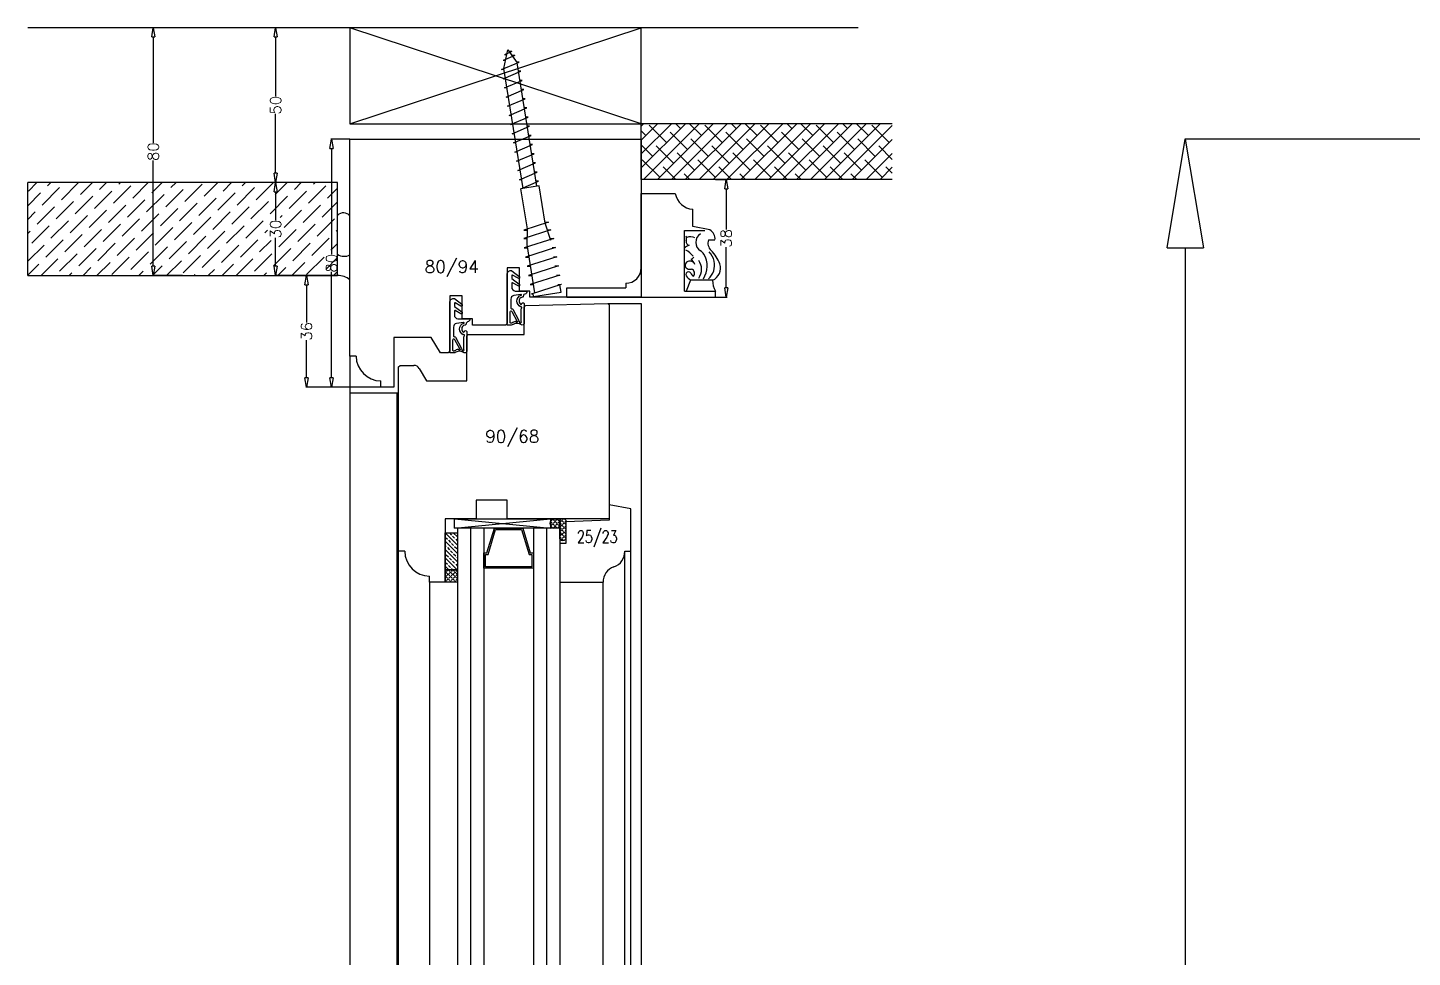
# Model space of a CAD drawing. Header units: millimetres. Extents: x 2806 to 10642, y -276 to 6064.
# Drawn here: x 2884.9 to 3331.7, y 1742.2 to 2042.3 of the extents above; entities that cross this region are included whole.
import ezdxf
from ezdxf.enums import TextEntityAlignment as Align

# ---------------------------------------------------------------- set-up
doc = ezdxf.new("R2010")
doc.units = ezdxf.units.MM
doc.layers.get('0').update_dxf_attribs({"color": 250})
doc.layers.add('dim', color=7, linetype='Continuous')
doc.styles.add('romans', font='romans.shx')
doc.dimstyles.new('Ech 1-1', dxfattribs={"dimtxt": 3.5, "dimasz": 3, "dimexe": 0.25, "dimexo": 0, "dimgap": 0.01, "dimtad": 0, "dimdec": 8, "dimzin": 12, "dimtxsty": 'romans', "dimblk": 'CLOSEDBLANK', "dimcen": 2.5, "dimclrd": 9, "dimclre": 9, "dimclrt": 6, "dimadec": 4, "dimazin": 3, "dimtfac": 1, "dimtdec": 8, "dimtmove": 0, "dimatfit": 3, "dimldrblk": 'CLOSEDBLANK', "dimfxl": 1, "dimarcsym": 0})
doc.dimstyles.new('ECH1-1 objet', dxfattribs={"dimtxt": 35, "dimasz": 35, "dimexe": 0.18, "dimexo": 0, "dimgap": 0.09, "dimtad": 0, "dimdec": 8, "dimdsep": 46, "dimtxsty": 'romans', "dimblk1": 'CLOSEDBLANK', "dimblk2": 'CLOSEDBLANK', "dimsah": 1, "dimcen": 1, "dimclrd": 9, "dimclre": 9, "dimclrt": 6, "dimadec": 0, "dimazin": 0, "dimtfac": 1, "dimtdec": 8, "dimtofl": 0, "dimtmove": 0, "dimatfit": 3, "dimldrblk": 'CLOSEDBLANK', "dimfxl": 1, "dimtolj": 1, "dimtzin": 0, "dimarcsym": 0})

# ---------------------------------------------------------------- blocks, each defined once
blk = doc.blocks.new('_ClosedBlank')
at = {"color": 0, "linetype": 'ByBlock', "lineweight": -2}
for p, q in [((-1, 0.167), (0, 0)), ((-1, 0.167), (-1, -0.167)), ((0, 0), (-1, -0.167))]:
    blk.add_line(p, q, dxfattribs=at)
blk = doc.blocks.new('*D32')
at = {"layer": 'Defpoints', "color": 0, "transparency": 16777216}
for p in [(3343.78, 2006.29), (3258.46, 882.29), (3343.78, 882.29)]:
    blk.add_point(p, dxfattribs=at)
at = {"layer": 'dim', "color": 9, "lineweight": -2, "transparency": 16777216}
for p, q in [((3343.78, 2006.29), (3258.28, 2006.29)), ((3258.46, 1971.29), (3258.46, 1504.38)), ((3258.46, 917.29), (3258.46, 1384.2)), ((3343.78, 882.29), (3258.28, 882.29))]:
    blk.add_line(p, q, dxfattribs=at)
at = {"layer": 'dim', "color": 9, "lineweight": -2, "transparency": 16777216, "xscale": 35, "yscale": 35, "zscale": 35}
for p, rotation in [((3258.46, 2006.29), 90), ((3258.46, 882.29), 270)]:
    blk.add_blockref('_ClosedBlank', p, dxfattribs=dict(at, rotation=rotation))
at = {"layer": 'dim', "color": 6, "transparency": 16777216, "insert": (3258.46, 1444.29), "char_height": 35, "attachment_point": 5, "rotation": 90, "style": 'romans'}
blk.add_mtext('\\A1;1124', dxfattribs=at)
blk = doc.blocks.new('*D51')
at = {"layer": 'Defpoints', "color": 0, "transparency": 16777216}
for p in [(2984.89, 1992.29), (2964.9, 1962.29), (2984.89, 1962.29)]:
    blk.add_point(p, dxfattribs=at)
at = {"layer": 'dim', "color": 9, "lineweight": -2, "transparency": 16777216}
for p, q in [((2984.89, 1992.29), (2964.65, 1992.29)), ((2964.9, 1989.29), (2964.9, 1980.14)), ((2964.9, 1965.29), (2964.9, 1974.45)), ((2984.89, 1962.29), (2964.65, 1962.29))]:
    blk.add_line(p, q, dxfattribs=at)
at = {"layer": 'dim', "color": 9, "lineweight": -2, "transparency": 16777216, "xscale": 3, "yscale": 3, "zscale": 3}
for p, rotation in [((2964.9, 1992.29), 90), ((2964.9, 1962.29), 270)]:
    blk.add_blockref('_ClosedBlank', p, dxfattribs=dict(at, rotation=rotation))
at = {"layer": 'dim', "color": 6, "transparency": 16777216, "insert": (2964.9, 1977.29), "char_height": 3.5, "attachment_point": 5, "rotation": 90, "style": 'romans'}
blk.add_mtext('30', dxfattribs=at)
blk = doc.blocks.new('*D52')
at = {"layer": 'Defpoints', "color": 0, "transparency": 16777216}
for p in [(2974.86, 1962.29), (2984.89, 1962.29), (2998.89, 1926.29)]:
    blk.add_point(p, dxfattribs=at)
at = {"layer": 'dim', "color": 9, "lineweight": -2, "transparency": 16777216}
for p, q in [((2984.89, 1962.29), (2974.61, 1962.29)), ((2974.86, 1959.29), (2974.86, 1947.14)), ((2974.86, 1929.29), (2974.86, 1941.45)), ((2998.89, 1926.29), (2974.61, 1926.29))]:
    blk.add_line(p, q, dxfattribs=at)
at = {"layer": 'dim', "color": 9, "lineweight": -2, "transparency": 16777216, "xscale": 3, "yscale": 3, "zscale": 3}
for p, rotation in [((2974.86, 1962.29), 90), ((2974.86, 1926.29), 270)]:
    blk.add_blockref('_ClosedBlank', p, dxfattribs=dict(at, rotation=rotation))
at = {"layer": 'dim', "color": 6, "transparency": 16777216, "insert": (2974.86, 1944.29), "char_height": 3.5, "attachment_point": 5, "rotation": 90, "style": 'romans'}
blk.add_mtext('36', dxfattribs=at)
blk = doc.blocks.new('*D53')
at = {"layer": 'Defpoints', "color": 0, "transparency": 16777216}
for p in [(2964.9, 2042.29), (2988.89, 2042.29), (2984.89, 1992.29)]:
    blk.add_point(p, dxfattribs=at)
at = {"layer": 'dim', "color": 9, "lineweight": -2, "transparency": 16777216}
for p, q in [((2988.89, 2042.29), (2964.65, 2042.29)), ((2964.9, 2039.29), (2964.9, 2020.14)), ((2964.9, 1995.29), (2964.9, 2014.45)), ((2984.89, 1992.29), (2964.65, 1992.29))]:
    blk.add_line(p, q, dxfattribs=at)
at = {"layer": 'dim', "color": 9, "lineweight": -2, "transparency": 16777216, "xscale": 3, "yscale": 3, "zscale": 3}
for p, rotation in [((2964.9, 2042.29), 90), ((2964.9, 1992.29), 270)]:
    blk.add_blockref('_ClosedBlank', p, dxfattribs=dict(at, rotation=rotation))
at = {"layer": 'dim', "color": 6, "transparency": 16777216, "insert": (2964.9, 2017.29), "char_height": 3.5, "attachment_point": 5, "rotation": 90, "style": 'romans'}
blk.add_mtext('50', dxfattribs=at)
blk = doc.blocks.new('*D54')
at = {"layer": 'Defpoints', "color": 0, "transparency": 16777216}
for p in [(2982.93, 2006.29), (2988.89, 2006.29), (2998.89, 1926.29)]:
    blk.add_point(p, dxfattribs=at)
at = {"layer": 'dim', "color": 9, "lineweight": -2, "transparency": 16777216}
for p, q in [((2988.89, 2006.29), (2982.68, 2006.29)), ((2982.93, 2003.29), (2982.93, 1969.14)), ((2982.93, 1929.29), (2982.93, 1963.45)), ((2998.89, 1926.29), (2982.68, 1926.29))]:
    blk.add_line(p, q, dxfattribs=at)
at = {"layer": 'dim', "color": 9, "lineweight": -2, "transparency": 16777216, "xscale": 3, "yscale": 3, "zscale": 3}
for p, rotation in [((2982.93, 2006.29), 90), ((2982.93, 1926.29), 270)]:
    blk.add_blockref('_ClosedBlank', p, dxfattribs=dict(at, rotation=rotation))
at = {"layer": 'dim', "color": 6, "transparency": 16777216, "insert": (2982.93, 1966.29), "char_height": 3.5, "attachment_point": 5, "rotation": 90, "style": 'romans'}
blk.add_mtext('80', dxfattribs=at)
blk = doc.blocks.new('*D55')
at = {"layer": 'Defpoints', "color": 0, "transparency": 16777216}
for p in [(3106.89, 1993.29), (3110.32, 1993.29), (3106.89, 1955.29)]:
    blk.add_point(p, dxfattribs=at)
at = {"layer": 'dim', "color": 9, "lineweight": -2, "transparency": 16777216}
for p, q in [((3106.89, 1993.29), (3110.57, 1993.29)), ((3110.32, 1990.29), (3110.32, 1977.14)), ((3110.32, 1958.29), (3110.32, 1971.45)), ((3106.89, 1955.29), (3110.57, 1955.29))]:
    blk.add_line(p, q, dxfattribs=at)
at = {"layer": 'dim', "color": 9, "lineweight": -2, "transparency": 16777216, "xscale": 3, "yscale": 3, "zscale": 3}
for p, rotation in [((3110.32, 1993.29), 90), ((3110.32, 1955.29), 270)]:
    blk.add_blockref('_ClosedBlank', p, dxfattribs=dict(at, rotation=rotation))
at = {"layer": 'dim', "color": 6, "transparency": 16777216, "insert": (3110.32, 1974.29), "char_height": 3.5, "attachment_point": 5, "rotation": 90, "style": 'romans'}
blk.add_mtext('38', dxfattribs=at)
blk = doc.blocks.new('*D56')
at = {"layer": 'Defpoints', "color": 0, "transparency": 16777216}
for p in [(2925.41, 2042.29), (2934.89, 2042.29), (2934.89, 1962.29)]:
    blk.add_point(p, dxfattribs=at)
at = {"layer": 'dim', "color": 9, "lineweight": -2, "transparency": 16777216}
for p, q in [((2934.89, 2042.29), (2925.16, 2042.29)), ((2925.41, 2039.29), (2925.41, 2005.14)), ((2925.41, 1965.29), (2925.41, 1999.45)), ((2934.89, 1962.29), (2925.16, 1962.29))]:
    blk.add_line(p, q, dxfattribs=at)
at = {"layer": 'dim', "color": 9, "lineweight": -2, "transparency": 16777216, "xscale": 3, "yscale": 3, "zscale": 3}
for p, rotation in [((2925.41, 2042.29), 90), ((2925.41, 1962.29), 270)]:
    blk.add_blockref('_ClosedBlank', p, dxfattribs=dict(at, rotation=rotation))
at = {"layer": 'dim', "color": 6, "transparency": 16777216, "insert": (2925.41, 2002.29), "char_height": 3.5, "attachment_point": 5, "rotation": 90, "style": 'romans'}
blk.add_mtext('80', dxfattribs=at)

msp = doc.modelspace()

# ---------------------------------------------------------------- linework, layer by layer
for p, q in [((3152.88593283, 2042.29487696), (2884.88593283, 2042.29487696)), ((3082.88593283, 2011.29487696), (2988.88593283, 2042.29487696)), ((2988.88593283, 2011.29487696), (3082.88593283, 2042.29487696)), ((3082.88593283, 2042.29487696), (2988.88593283, 2042.29487696)), ((2988.88593283, 2042.29487696), (2988.88593283, 2011.29487696)), ((3082.88593283, 2011.29487696), (3082.88593283, 2042.29487696)), ((3042.10947573, 2033.28425027), (3038.31924727, 2031.66031049)), ((3038.55573357, 2029.08423405), (3039.85209071, 2035.18071782)), ((3041.17042575, 2034.62043411), (3038.72598358, 2033.57310229)), ((3039.496264, 2033.5073427), (3038.72598358, 2033.57310229)), ((3039.85209071, 2035.18071782), (3042.80941696, 2030.97270802)), ((3041.17042575, 2034.62043411), (3040.1868369, 2034.70440404)), ((3042.10947573, 2033.28425027), (3041.12588689, 2033.3682202)), ((3039.08952769, 2031.5945509), (3038.31924727, 2031.66031049)), ((3044.79182715, 1990.39610547), (3038.55573357, 2029.08423405)), ((3049.23448307, 1991.11221191), (3042.80941696, 2030.97270802)), ((2988.88593283, 2011.29487696), (3082.88593283, 2011.29487696)), ((3163.88593283, 2011.29487696), (3082.88593283, 2011.29487696)), ((3082.88593283, 1993.29487696), (3082.88593283, 2011.29487696)), ((2988.88593283, 1936.29487696), (2988.88593283, 2006.29487696)), ((2988.88593283, 2006.29487696), (3082.88593283, 2006.29487696)), ((3082.88593283, 2006.29487696), (3082.88593283, 1955.29487696)), ((3163.88593283, 1993.29487696), (3082.88593283, 1993.29487696)), ((2884.88610374, 1962.29487696), (2884.88610374, 1992.29487696)), ((2984.88610374, 1992.29487696), (2884.88610374, 1992.29487696)), ((2984.88610374, 1962.29487696), (2984.88610374, 1992.29487696)), ((3049.97492572, 1991.23156298), (3044.0513845, 1990.27675439)), ((3046.13776852, 1977.33302733), (3044.0513845, 1990.27675439)), ((3051.91961, 1979.16692757), (3049.97492572, 1991.23156298)), ((3082.88593283, 1964.79487696), (3082.88593283, 1988.79487696)), ((3082.88593283, 1988.79487696), (3093.88593283, 1988.79487696)), ((3099.55124853, 1978.16136556), (3099.55124853, 1983.71848293)), ((3052.97933532, 1979.5048732), (3044.99930069, 1976.96004603)), ((3044.99930069, 1976.96004603), (3046.11154048, 1976.97219689)), ((3053.69377669, 1977.05503035), (3045.00887671, 1974.28542214)), ((3046.02727908, 1972.36290945), (3046.13776852, 1977.33302733)), ((3051.86709553, 1979.49272234), (3052.97933532, 1979.5048732)), ((3053.72788266, 1973.60416061), (3051.91961, 1979.16692757)), ((3052.60996724, 1977.04319008), (3053.69377669, 1977.05503035)), ((3096.88593283, 1957.29487696), (3096.88593283, 1976.79487696)), ((3096.88593283, 1976.79487696), (3103.38593283, 1976.79487696)), ((3105.00712859, 1977.0216486), (3099.55124853, 1978.16136556)), ((3045.00887671, 1974.28542214), (3046.12111651, 1974.297573)), ((3048.54717807, 1956.72969692), (3046.02727908, 1972.36290945)), ((3104.57722459, 1973.79487696), (3106.6713469, 1973.79487696)), ((2884.88610374, 1962.29487696), (2984.88610374, 1962.29487696)), ((3043.58593283, 1964.79487696), (3039.58593283, 1964.79487696)), ((3039.58593283, 1964.79487696), (3039.58593283, 1946.79487696)), ((3043.58593283, 1957.29487696), (3043.58593283, 1964.79487696)), ((3056.64391501, 1962.42575485), (3047.01004846, 1959.3535219)), ((3055.53167522, 1962.413604), (3056.64391501, 1962.42575485)), ((3046.88593283, 1957.29487696), (3043.58593283, 1957.29487696)), ((3046.28593283, 1957.29487696), (3046.28593283, 1957.26502564)), ((3046.88593283, 1955.29487696), (3046.88593283, 1957.29487696)), ((3047.01004846, 1959.3535219), (3048.12228825, 1959.36567276)), ((3047.48745275, 1956.3917513), (3057.1213193, 1959.46398424)), ((3056.00907951, 1959.45183339), (3057.1213193, 1959.46398424)), ((3057.02552778, 1956.91627469), (3056.63962597, 1959.3103726)), ((3058.88593283, 1955.29487696), (3058.88593283, 1958.29487696)), ((3058.88593283, 1958.29487696), (3077.88593283, 1958.29487696)), ((3077.88593283, 1959.79487696), (3077.88593283, 1958.29487696)), ((3096.88593283, 1957.29487696), (3106.88593283, 1957.29487696)), ((3098.83025024, 1960.79487696), (3097.36032631, 1957.29487696)), ((3105.88593283, 1960.79487696), (3098.83025024, 1960.79487696)), ((3106.88593283, 1955.29487696), (3106.88593283, 1957.29487696)), ((3025.08593283, 1955.79487696), (3021.08593283, 1955.79487696)), ((3021.08593283, 1955.79487696), (3021.08593283, 1937.79487696)), ((3025.08593283, 1948.29487696), (3025.08593283, 1955.79487696)), ((3045.58576338, 1952.59174754), (3072.08610229, 1953.29487696)), ((3082.88593283, 1955.29487696), (3046.88593283, 1955.29487696)), ((3047.48745275, 1956.3917513), (3047.99301629, 1956.39727441)), ((3048.14021595, 1955.48406181), (3047.98108119, 1956.47131868)), ((3048.14021595, 1955.48406181), (3057.02552778, 1956.91627469)), ((3058.88593283, 1955.29487696), (3082.88593283, 1955.29487696)), ((3072.08610229, 1953.29487696), (3082.88593283, 1953.29487696)), ((3072.08610229, 1953.29487696), (3072.58593283, 1952.80789338)), ((3072.58593283, 1952.80789338), (3072.58593283, 1883.79487696)), ((3082.88593283, 1955.29487696), (3106.88593283, 1955.29487696)), ((3082.88593283, 1953.29487696), (3082.88593283, 923.29487696)), ((3028.38593283, 1948.29487696), (3025.08593283, 1948.29487696)), ((3027.78593283, 1948.29487696), (3027.78593283, 1948.26502564)), ((3028.38593283, 1946.29487696), (3028.38593283, 1948.29487696)), ((3045.08593283, 1952.07873112), (3045.58576338, 1952.59174754)), ((3045.08593283, 1943.29487696), (3045.08593283, 1952.07873112)), ((3039.08593283, 1946.29487696), (3028.38593283, 1946.29487696)), ((3039.58593283, 1946.79487696), (3039.08593283, 1946.29487696)), ((3015.08593283, 1942.29487696), (3003.08593283, 1942.29487696)), ((3003.08593283, 1942.29487696), (3003.08593283, 1926.29487696)), ((3018.08593283, 1937.29487696), (3015.08593283, 1942.29487696)), ((3026.58593283, 1942.79487696), (3027.08593283, 1943.29487696)), ((3026.58593283, 1928.29487696), (3026.58593283, 1942.79487696)), ((3027.08593283, 1943.29487696), (3045.08593283, 1943.29487696)), ((2988.88593283, 1936.29487696), (2988.88593283, 993.78337327)), ((2990.88593283, 1936.29487696), (2988.88593283, 1936.29487696)), ((3020.58593283, 1937.29487696), (3018.08593283, 1937.29487696)), ((3021.08593283, 1937.79487696), (3020.58593283, 1937.29487696)), ((3004.58593283, 1932.79487696), (3005.08593283, 1933.29487696)), ((3004.58593283, 1873.29487696), (3004.58593283, 1932.79487696)), ((3005.08593283, 1933.29487696), (3009.53586363, 1933.29487696)), ((3011.26592601, 1932.29831314), (3013.58791899, 1928.29487696)), ((2998.88593283, 1926.29487696), (2998.88593283, 1928.29487696)), ((3003.08593283, 1926.29487696), (2998.88593283, 1926.29487696)), ((3013.58791899, 1928.29487696), (3026.58593283, 1928.29487696)), ((3004.58593283, 1924.29487696), (2988.88593283, 1924.29487696)), ((3004.08593283, 996.62068797), (3004.08593283, 1924.29487696)), ((3039.58593283, 1889.79487696), (3029.58593283, 1889.79487696)), ((3029.58593283, 1889.79487696), (3029.58593283, 1883.79487696)), ((3039.58593283, 1883.79487696), (3039.58593283, 1889.79487696)), ((3079.58593283, 1887.04487696), (3072.58593283, 1888.29487696)), ((3072.58593283, 1888.29487696), (3072.58593283, 1883.29487696)), ((3079.58593283, 1873.29487696), (3079.58593283, 1887.04487696)), ((3029.58593283, 1883.79487696), (3019.58593283, 1883.79487696)), ((3019.58593283, 1883.79487696), (3019.58593283, 1863.29487696)), ((3022.58593283, 1880.79487696), (3053.58593283, 1883.79487696)), ((3022.58593283, 1883.79487696), (3053.58593283, 1880.79487696)), ((3022.58593283, 1880.79487696), (3022.58593283, 1883.79487696)), ((3022.58593283, 1883.79487696), (3053.58593283, 1883.79487696)), ((3072.58593283, 1883.79487696), (3039.58593283, 1883.79487696)), ((3053.58593283, 1883.79487696), (3053.58593283, 1880.79487696)), ((3054.58593283, 1883.79487696), (3056.58593283, 1883.79487696)), ((3056.58593283, 1883.79487696), (3056.58593283, 1880.79487696)), ((3056.58593283, 1877.29487696), (3056.58593283, 1883.2840774)), ((3072.58593283, 1883.29487696), (3058.58593283, 1882.79487696)), ((3058.58593283, 1883.2840774), (3058.58593283, 1877.29487696)), ((3058.58593283, 1882.79487696), (3058.58593283, 1875.79487696)), ((3019.58593283, 1879.29487696), (3023.58593283, 1879.29487696)), ((3019.58593283, 1867.29487696), (3019.58593283, 1879.29487696)), ((3053.58593283, 1880.79487696), (3022.58593283, 1880.79487696)), ((3023.58593283, 1880.79487696), (3023.58593283, 995.79487696)), ((3056.58593283, 1880.79487696), (3023.58593283, 1880.79487696)), ((3023.58593283, 1879.29487696), (3023.58593283, 1867.29487696)), ((3027.83593283, 1880.79487696), (3027.83593283, 995.79487696)), ((3032.08593283, 1880.79487696), (3032.08593283, 995.79487696)), ((3033.08547257, 1872.79522216), (3035.51880335, 1880.79522216)), ((3033.44101159, 1872.29522216), (3035.87434237, 1880.29522216)), ((3035.51880335, 1880.79522216), (3044.65214179, 1880.79522216)), ((3035.87434237, 1880.29522216), (3044.29660277, 1880.29522216)), ((3044.29660277, 1880.29522216), (3046.72993355, 1872.29522216)), ((3044.65214179, 1880.79522216), (3047.08547257, 1872.79522216)), ((3048.08593283, 1880.79487696), (3048.08593283, 995.79487696)), ((3052.33593283, 1880.79487696), (3052.33593283, 995.79487696)), ((3056.58593283, 1880.79487696), (3054.58593283, 1880.79487696)), ((3056.58593283, 1880.79487696), (3056.58593283, 995.79487696)), ((3004.58593283, 1443.29487696), (3004.58593283, 1873.29487696)), ((3006.58593283, 1873.29487696), (3004.58593283, 1873.29487696)), ((3032.08547257, 1867.79522216), (3032.08547257, 1872.79522216)), ((3032.08547257, 1872.79522216), (3033.08547257, 1872.79522216)), ((3032.58547257, 1868.29522216), (3032.58547257, 1872.29522216)), ((3032.58547257, 1872.29522216), (3033.44101159, 1872.29522216)), ((3046.72993355, 1872.29522216), (3047.58547257, 1872.29522216)), ((3047.08547257, 1872.79522216), (3048.08547257, 1872.79522216)), ((3047.58547257, 1872.29522216), (3047.58547257, 1868.29522216)), ((3048.08547257, 1872.79522216), (3048.08547257, 1867.79522216)), ((3058.58593283, 1875.79487696), (3056.58593283, 1875.79487696)), ((3056.58593283, 1875.79487696), (3056.58593283, 1863.29487696)), ((3077.58593283, 1873.29487696), (3079.58593283, 1873.29487696)), ((3077.58593283, 1443.29487696), (3077.58593283, 1873.06178269)), ((3079.58593283, 1443.29487696), (3079.58593283, 1873.29487696)), ((3047.58547257, 1868.29522216), (3032.58547257, 1868.29522216)), ((3014.58593283, 1863.29487696), (3014.58593283, 1865.29487696)), ((3019.58593283, 1867.29487696), (3023.58593283, 1867.29487696)), ((3019.58593283, 1863.29487696), (3019.58593283, 1867.29487696)), ((3023.58593283, 1867.29487696), (3019.58593283, 1867.29487696)), ((3023.58593283, 1867.29487696), (3023.58593283, 1863.29487696)), ((3048.08547257, 1867.79522216), (3032.08547257, 1867.79522216)), ((3019.58593283, 1863.29487696), (3014.58593283, 1863.29487696)), ((3014.58593283, 1863.29487696), (3014.58593283, 1453.29487696)), ((3023.58593283, 1863.29487696), (3019.58593283, 1863.29487696)), ((3056.58593283, 1863.29487696), (3070.58593283, 1863.29487696)), ((3070.58593283, 1453.29487696), (3070.58593283, 1863.29487696))]:
    msp.add_line(p, q)
at = {"linetype": 'Continuous'}
for p, q in [((3082.88593283, 2010.51881367), (3083.66199611, 2011.29487696)), ((3082.88593283, 2006.02868561), (3088.15212418, 2011.29487696)), ((3082.88593283, 2001.53855755), (3092.64225224, 2011.29487696)), ((3082.88593283, 1997.04842949), (3097.1323803, 2011.29487696)), ((3083.62250836, 1993.29487696), (3101.62250836, 2011.29487696)), ((3091.08460072, 2005.24709738), (3085.47194065, 2010.85975746)), ((3088.11263642, 1993.29487696), (3106.11263642, 2011.29487696)), ((3092.60276448, 1993.29487696), (3110.60276448, 2011.29487696)), ((3095.57472878, 2009.73722544), (3094.01707727, 2011.29487696)), ((3097.09289254, 1993.29487696), (3115.09289254, 2011.29487696)), ((3102.30992088, 2007.49216141), (3098.50720533, 2011.29487696)), ((3101.5830206, 1993.29487696), (3119.5830206, 2011.29487696)), ((3109.04511297, 2005.24709738), (3103.43245289, 2010.85975746)), ((3106.07314866, 1993.29487696), (3124.07314866, 2011.29487696)), ((3110.56327672, 1993.29487696), (3128.56327672, 2011.29487696)), ((3113.53524103, 2009.73722544), (3111.97758952, 2011.29487696)), ((3115.05340478, 1993.29487696), (3133.05340478, 2011.29487696)), ((3120.27043312, 2007.49216141), (3116.46771758, 2011.29487696)), ((3119.54353284, 1993.29487696), (3137.54353284, 2011.29487696)), ((3127.00562521, 2005.24709738), (3121.39296513, 2010.85975746)), ((3124.0336609, 1993.29487696), (3142.0336609, 2011.29487696)), ((3128.52378896, 1993.29487696), (3146.52378896, 2011.29487696)), ((3131.49575327, 2009.73722544), (3129.93810176, 2011.29487696)), ((3133.01391702, 1993.29487696), (3151.01391702, 2011.29487696)), ((3138.23094536, 2007.49216141), (3134.42822982, 2011.29487696)), ((3137.50404508, 1993.29487696), (3155.50404508, 2011.29487696)), ((3144.96613745, 2005.24709738), (3139.35347737, 2010.85975746)), ((3141.99417314, 1993.29487696), (3159.99417314, 2011.29487696)), ((3149.45626551, 2009.73722544), (3147.898614, 2011.29487696)), ((3156.1914576, 2007.49216141), (3152.38874206, 2011.29487696)), ((3162.92664969, 2005.24709738), (3157.31398962, 2010.85975746)), ((3084.34940863, 2007.49216141), (3082.88593283, 2008.95563722)), ((3097.81979281, 2003.00203335), (3092.20713274, 2008.61469343)), ((3104.55498491, 2000.75696932), (3098.94232483, 2006.3696294)), ((3115.78030506, 2003.00203335), (3110.16764498, 2008.61469343)), ((3122.51549715, 2000.75696932), (3116.90283707, 2006.3696294)), ((3133.7408173, 2003.00203335), (3128.12815722, 2008.61469343)), ((3140.47600939, 2000.75696932), (3134.86334931, 2006.3696294)), ((3151.70132954, 2003.00203335), (3146.08866947, 2008.61469343)), ((3146.4843012, 1993.29487696), (3163.88593283, 2010.69650858)), ((3158.43652163, 2000.75696932), (3152.82386156, 2006.3696294)), ((3086.59447266, 2000.75696932), (3082.88593283, 2004.46550916)), ((3093.32966475, 1998.51190529), (3087.71700468, 2004.12456537)), ((3100.06485685, 1996.26684126), (3094.45219677, 2001.87950134)), ((3111.290177, 1998.51190529), (3105.67751692, 2004.12456537)), ((3118.02536909, 1996.26684126), (3112.41270901, 2001.87950134)), ((3129.25068924, 1998.51190529), (3123.63802916, 2004.12456537)), ((3135.98588133, 1996.26684126), (3130.37322125, 2001.87950134)), ((3147.21120148, 1998.51190529), (3141.59854141, 2004.12456537)), ((3153.94639357, 1996.26684126), (3148.3337335, 2001.87950134)), ((3150.97442926, 1993.29487696), (3163.88593283, 2006.20638052)), ((3163.88593283, 1999.79768618), (3159.55905365, 2004.12456537)), ((3088.83953669, 1994.02177723), (3083.22687662, 1999.63443731)), ((3106.80004894, 1994.02177723), (3101.18738886, 1999.63443731)), ((3124.76056118, 1994.02177723), (3119.1479011, 1999.63443731)), ((3142.72107342, 1994.02177723), (3137.10841334, 1999.63443731)), ((3160.68158566, 1994.02177723), (3155.06892559, 1999.63443731)), ((3155.46455733, 1993.29487696), (3163.88593283, 2001.71625246)), ((3094.05656503, 1993.29487696), (3089.96206871, 1997.38937328)), ((3098.54669309, 1993.29487696), (3096.6972608, 1995.14430925)), ((3112.01707727, 1993.29487696), (3107.92258095, 1997.38937328)), ((3116.50720533, 1993.29487696), (3114.65777304, 1995.14430925)), ((3129.97758952, 1993.29487696), (3125.88309319, 1997.38937328)), ((3134.46771758, 1993.29487696), (3132.61828528, 1995.14430925)), ((3147.93810176, 1993.29487696), (3143.84360544, 1997.38937328)), ((3152.42822982, 1993.29487696), (3150.57879753, 1995.14430925)), ((3159.95468539, 1993.29487696), (3163.88593283, 1997.2261244)), ((3163.88593283, 1995.30755812), (3161.80411768, 1997.38937328)), ((2884.88610374, 1984.84126609), (2889.0290089, 1988.98417126)), ((2885.10014685, 1989.54543726), (2887.84958654, 1992.29487696)), ((2889.59027491, 1985.0553092), (2895.20293499, 1990.66796928)), ((2891.27407293, 1991.22923529), (2892.3397146, 1992.29487696)), ((2895.76420099, 1986.73910723), (2901.31997072, 1992.29487696)), ((2901.93812708, 1988.42290525), (2905.81009879, 1992.29487696)), ((2906.42825514, 1983.93277719), (2912.04091521, 1989.54543726)), ((2908.11205316, 1990.10670327), (2910.30022685, 1992.29487696)), ((2912.60218122, 1985.61657521), (2918.2148413, 1991.22923529)), ((2914.28597924, 1991.79050129), (2914.79035491, 1992.29487696)), ((2918.77610731, 1987.30037323), (2923.77061103, 1992.29487696)), ((2924.95003339, 1988.98417126), (2928.26073909, 1992.29487696)), ((2929.44016145, 1984.4940432), (2935.05282152, 1990.10670327)), ((2931.12395947, 1990.66796928), (2932.75086715, 1992.29487696)), ((2935.61408753, 1986.17784122), (2941.22674761, 1991.79050129)), ((2941.78801362, 1987.86163924), (2946.22125133, 1992.29487696)), ((2946.27814168, 1983.37151118), (2951.89080175, 1988.98417126)), ((2947.9619397, 1989.54543726), (2950.71137939, 1992.29487696)), ((2952.45206776, 1985.0553092), (2958.06472783, 1990.66796928)), ((2954.13586578, 1991.22923529), (2955.20150745, 1992.29487696)), ((2958.62599384, 1986.73910723), (2964.18176357, 1992.29487696)), ((2964.79991993, 1988.42290525), (2968.67189163, 1992.29487696)), ((2969.29004799, 1983.93277719), (2974.90270806, 1989.54543726)), ((2970.97384601, 1990.10670327), (2973.16201969, 1992.29487696)), ((2975.46397407, 1985.61657521), (2981.07663415, 1991.22923529)), ((2977.14777209, 1991.79050129), (2977.65214775, 1992.29487696)), ((2981.63790015, 1987.30037323), (2984.88610374, 1990.54857682)), ((2887.90647689, 1978.88138312), (2893.51913696, 1984.4940432)), ((2894.08040297, 1980.56518114), (2899.69306305, 1986.17784122)), ((2900.25432906, 1982.24897917), (2905.86698913, 1987.86163924)), ((2910.9183832, 1979.44264913), (2916.53104327, 1985.0553092)), ((2917.09230928, 1981.12644715), (2922.70496936, 1986.73910723)), ((2923.26623537, 1982.81024517), (2928.87889544, 1988.42290525)), ((2933.93028951, 1980.00391514), (2939.54294959, 1985.61657521)), ((2940.10421559, 1981.68771316), (2945.71687567, 1987.30037323)), ((2950.76826974, 1978.88138312), (2956.38092981, 1984.4940432)), ((2956.94219582, 1980.56518114), (2962.5548559, 1986.17784122)), ((2963.1161219, 1982.24897917), (2968.72878198, 1987.86163924)), ((2973.78017605, 1979.44264913), (2979.39283612, 1985.0553092)), ((2979.95410213, 1981.12644715), (2984.88610374, 1986.05844876)), ((2884.88610374, 1980.35113803), (2887.34521088, 1982.81024517)), ((2892.39660495, 1974.39125506), (2898.00926503, 1980.00391514)), ((2898.57053103, 1976.07505308), (2904.18319111, 1981.68771316)), ((2904.74445712, 1977.75885111), (2910.35711719, 1983.37151118)), ((2915.40851126, 1974.95252107), (2921.02117134, 1980.56518114)), ((2921.58243734, 1976.63631909), (2927.19509742, 1982.24897917)), ((2927.75636343, 1978.32011711), (2933.3690235, 1983.93277719)), ((2938.42041757, 1975.51378707), (2944.03307765, 1981.12644715)), ((2944.59434365, 1977.1975851), (2950.20700373, 1982.81024517)), ((2955.2583978, 1974.39125506), (2960.87105787, 1980.00391514)), ((2966.36048109, 1981.00321029), (2967.04498396, 1981.68771316)), ((2967.60624996, 1977.75885111), (2973.21891004, 1983.37151118)), ((2978.27030411, 1974.95252107), (2983.88296418, 1980.56518114)), ((2884.88610374, 1975.86100997), (2885.66141286, 1976.63631909)), ((2886.22267887, 1972.70745704), (2891.83533894, 1978.32011711)), ((2896.88673301, 1969.901127), (2902.49939309, 1975.51378707)), ((2903.06065909, 1971.58492502), (2908.67331917, 1977.1975851)), ((2909.23458518, 1973.26872304), (2914.84724525, 1978.88138312)), ((2919.89863932, 1970.46239301), (2925.5112994, 1976.07505308)), ((2926.0725654, 1972.14619103), (2931.68522548, 1977.75885111)), ((2932.24649149, 1973.82998905), (2937.85915156, 1979.44264913)), ((2942.91054563, 1971.02365901), (2948.52320571, 1976.63631909)), ((2949.08447171, 1972.70745704), (2954.69713179, 1978.32011711)), ((2961.43232388, 1976.07505308), (2962.27046064, 1976.91318984)), ((2965.92245194, 1971.58492502), (2971.53511202, 1977.1975851)), ((2972.09637802, 1973.26872304), (2977.7090381, 1978.88138312)), ((2984.44423019, 1976.63631909), (2984.88610374, 1977.07819263)), ((2884.88610374, 1966.88075385), (2890.15154092, 1972.14619103)), ((2890.71280693, 1968.21732898), (2896.325467, 1973.82998905)), ((2901.37686107, 1965.41099894), (2906.98952115, 1971.02365901)), ((2907.55078715, 1967.09479696), (2913.16344723, 1972.70745704)), ((2913.72471324, 1968.77859498), (2919.33737331, 1974.39125506)), ((2924.38876738, 1965.97226495), (2930.00142746, 1971.58492502)), ((2930.56269346, 1967.65606297), (2936.17535354, 1973.26872304)), ((2936.73661955, 1969.33986099), (2942.34927962, 1974.95252107)), ((2947.40067369, 1966.53353095), (2953.01333377, 1972.14619103)), ((2953.57459977, 1968.21732898), (2959.18725985, 1973.82998905)), ((2959.74852586, 1969.901127), (2963.43394248, 1973.58654362)), ((2964.23865392, 1965.41099894), (2969.85131399, 1971.02365901)), ((2970.41258, 1967.09479696), (2976.02524008, 1972.70745704)), ((2976.58650608, 1968.77859498), (2982.19916616, 1974.39125506)), ((2982.76043217, 1970.46239301), (2984.88610374, 1972.58806457)), ((2889.28048297, 1962.29487696), (2894.64166898, 1967.65606297)), ((2895.20293499, 1963.72720092), (2900.81559506, 1969.33986099)), ((2907.24099521, 1962.29487696), (2911.47964921, 1966.53353095)), ((2912.04091521, 1962.6046689), (2917.65357529, 1968.21732898)), ((2918.2148413, 1964.28846692), (2923.82750137, 1969.901127)), ((2929.69163551, 1962.29487696), (2934.49155552, 1967.09479696)), ((2935.05282152, 1963.16593491), (2940.6654816, 1968.77859498)), ((2941.22674761, 1964.84973293), (2946.83940768, 1970.46239301)), ((2952.14227581, 1962.29487696), (2957.50346183, 1967.65606297)), ((2958.06472783, 1963.72720092), (2963.67738791, 1969.33986099)), ((2970.10278806, 1962.29487696), (2974.34144205, 1966.53353095)), ((2974.90270806, 1962.6046689), (2980.51536814, 1968.21732898)), ((2981.07663415, 1964.28846692), (2984.88610374, 1968.09793651)), ((2884.88610374, 1962.39062578), (2888.4677429, 1965.97226495)), ((2898.26073909, 1962.29487696), (2899.13179704, 1963.16593491)), ((2902.75086715, 1962.29487696), (2905.30572312, 1964.84973293)), ((2920.71137939, 1962.29487696), (2922.14370335, 1963.72720092)), ((2925.20150745, 1962.29487696), (2928.31762943, 1965.41099894)), ((2938.67189163, 1962.29487696), (2938.98168358, 1962.6046689)), ((2943.16201969, 1962.29487696), (2945.15560966, 1964.28846692)), ((2947.65214775, 1962.29487696), (2951.32953574, 1965.97226495)), ((2961.12253194, 1962.29487696), (2961.99358989, 1963.16593491)), ((2965.61266, 1962.29487696), (2968.16751597, 1964.84973293)), ((2983.57317224, 1962.29487696), (2984.88610374, 1963.60780845)), ((3053.5870002, 1882.89840713), (3053.5301351, 1882.84154203)), ((3053.5870002, 1882.89840713), (3054.12581556, 1882.35959176)), ((3054.32787133, 1883.63927826), (3053.78905596, 1883.10046289)), ((3054.32787133, 1882.157536), (3053.78905596, 1881.61872063)), ((3054.32787133, 1883.63927826), (3054.86668669, 1883.10046289)), ((3054.32787133, 1882.157536), (3054.86668669, 1881.61872063)), ((3055.06874246, 1882.89840713), (3054.52992709, 1882.35959176)), ((3055.06874246, 1881.41666487), (3054.52992709, 1880.8778495)), ((3055.06874246, 1882.89840713), (3055.60755782, 1882.35959176)), ((3055.06874246, 1881.41666487), (3055.60755782, 1880.8778495)), ((3055.80961359, 1883.63927826), (3055.27079822, 1883.10046289)), ((3055.80961359, 1882.157536), (3055.27079822, 1881.61872063)), ((3055.80961359, 1883.63927826), (3056.34842895, 1883.10046289)), ((3055.80961359, 1882.157536), (3056.34842895, 1881.61872063)), ((3056.55048472, 1882.89840713), (3056.01166935, 1882.35959176)), ((3056.55048472, 1881.41666487), (3056.01166935, 1880.8778495)), ((3056.55048472, 1882.89840713), (3056.58593283, 1882.86295901)), ((3056.55048472, 1881.41666487), (3056.58593283, 1881.38121675)), ((3056.58593283, 1882.43598997), (3057.08930008, 1881.93262272)), ((3057.29135585, 1883.21230922), (3056.75254048, 1882.67349385)), ((3057.29135585, 1881.73056696), (3056.75254048, 1881.19175159)), ((3056.91019807, 1883.59346699), (3057.08930008, 1883.41436498)), ((3057.29135585, 1883.21230922), (3057.83017121, 1882.67349385)), ((3057.29135585, 1881.73056696), (3057.83017121, 1881.19175159)), ((3057.84617562, 1883.76712899), (3057.49341161, 1883.41436498)), ((3058.03222698, 1882.47143809), (3057.49341161, 1881.93262272)), ((3058.03222698, 1882.47143809), (3058.57104234, 1881.93262272)), ((3058.58593283, 1883.02514394), (3058.23428274, 1882.67349385)), ((3058.58593283, 1881.54340168), (3058.23428274, 1881.19175159)), ((3019.58593283, 1879.24867144), (3023.58593283, 1875.24867144)), ((3019.64055279, 1877.84701306), (3020.314072, 1877.17349385)), ((3020.65083161, 1876.83673425), (3021.32435082, 1876.16321504)), ((3020.98759121, 1879.19405148), (3021.66111042, 1878.52053227)), ((3021.99787003, 1878.18377266), (3022.67138924, 1877.51025345)), ((3022.23380415, 1879.29487696), (3023.58593283, 1877.94274828)), ((3023.00814884, 1877.17349385), (3023.58593283, 1876.59570986)), ((3023.58084257, 1879.29487696), (3023.58593283, 1879.28978669)), ((3056.58593283, 1880.95424771), (3057.08930008, 1880.45088046)), ((3056.58593283, 1879.47250545), (3057.08930008, 1878.9691382)), ((3056.58593283, 1877.99076319), (3057.08930008, 1877.48739594)), ((3057.29135585, 1880.2488247), (3056.75254048, 1879.71000933)), ((3057.29135585, 1878.76708244), (3056.75254048, 1878.22826707)), ((3057.29135585, 1877.28534018), (3056.96565069, 1876.95963502)), ((3057.29135585, 1880.2488247), (3057.83017121, 1879.71000933)), ((3057.29135585, 1878.76708244), (3057.83017121, 1878.22826707)), ((3057.29135585, 1877.28534018), (3057.76842584, 1876.80827019)), ((3058.03222698, 1880.98969583), (3057.49341161, 1880.45088046)), ((3058.03222698, 1879.50795357), (3057.49341161, 1878.9691382)), ((3058.03222698, 1878.02621131), (3057.49341161, 1877.48739594)), ((3058.03222698, 1880.98969583), (3058.57104234, 1880.45088046)), ((3058.03222698, 1879.50795357), (3058.57104234, 1878.9691382)), ((3058.03222698, 1878.02621131), (3058.57104234, 1877.48739594)), ((3058.58593283, 1880.06165942), (3058.23428274, 1879.71000933)), ((3058.58593283, 1878.57991716), (3058.23428274, 1878.22826707)), ((3019.58593283, 1876.5545946), (3023.58593283, 1872.5545946)), ((3019.58593283, 1875.20755619), (3019.9773124, 1874.81617662)), ((3019.58593283, 1873.86051777), (3023.58593283, 1869.86051777)), ((3019.58593283, 1872.51347935), (3019.64055279, 1872.45885939)), ((3020.314072, 1874.47941701), (3020.98759121, 1873.8058978)), ((3021.32435082, 1873.4691382), (3021.99787003, 1872.79561899)), ((3021.66111042, 1875.82645543), (3022.33462963, 1875.15293622)), ((3022.33462963, 1872.45885939), (3023.00814884, 1871.78534018)), ((3022.67138924, 1874.81617662), (3023.34490844, 1874.14265741)), ((3019.58593283, 1871.16644093), (3023.45749681, 1867.29487696)), ((3019.58593283, 1868.4723641), (3020.76341997, 1867.29487696)), ((3019.64055279, 1869.76478255), (3020.314072, 1869.09126334)), ((3019.9773124, 1872.12209978), (3020.65083161, 1871.44858057)), ((3020.65083161, 1868.75450374), (3021.32435082, 1868.08098453)), ((3020.98759121, 1871.11182097), (3021.66111042, 1870.43830176)), ((3021.99787003, 1870.10154215), (3022.67138924, 1869.42802295)), ((3023.00814884, 1869.09126334), (3023.58593283, 1868.51347935)), ((3023.34490844, 1871.44858057), (3023.58593283, 1871.20755619)), ((3019.58593283, 1866.85591799), (3019.64055279, 1866.80129803)), ((3019.84260856, 1866.59924227), (3019.58593283, 1866.34256654)), ((3019.58593283, 1865.37417573), (3019.64055279, 1865.31955577)), ((3019.84260856, 1865.11750001), (3019.58593283, 1864.86082428)), ((3019.58593283, 1863.89243347), (3019.64055279, 1863.83781351)), ((3019.84260856, 1863.63575775), (3019.58593283, 1863.37908202)), ((3019.84260856, 1866.59924227), (3020.38142392, 1866.0604269)), ((3019.84260856, 1865.11750001), (3020.38142392, 1864.57868464)), ((3019.84260856, 1863.63575775), (3020.18348935, 1863.29487696)), ((3020.53824325, 1867.29487696), (3020.04466432, 1866.80129803)), ((3020.58347969, 1865.85837114), (3020.04466432, 1865.31955577)), ((3020.58347969, 1864.37662888), (3020.04466432, 1863.83781351)), ((3020.58347969, 1865.85837114), (3021.12229505, 1865.31955577)), ((3020.58347969, 1864.37662888), (3021.12229505, 1863.83781351)), ((3020.62871613, 1867.29487696), (3021.12229505, 1866.80129803)), ((3021.32435082, 1866.59924227), (3020.78553545, 1866.0604269)), ((3021.32435082, 1865.11750001), (3020.78553545, 1864.57868464)), ((3021.32435082, 1863.63575775), (3020.98347003, 1863.29487696)), ((3021.32435082, 1866.59924227), (3021.86316618, 1866.0604269)), ((3021.32435082, 1865.11750001), (3021.86316618, 1864.57868464)), ((3021.32435082, 1863.63575775), (3021.66523161, 1863.29487696)), ((3022.01998551, 1867.29487696), (3021.52640658, 1866.80129803)), ((3022.06522195, 1865.85837114), (3021.52640658, 1865.31955577)), ((3022.06522195, 1864.37662888), (3021.52640658, 1863.83781351)), ((3021.66111042, 1867.74422492), (3022.11045839, 1867.29487696)), ((3022.06522195, 1865.85837114), (3022.60403731, 1865.31955577)), ((3022.06522195, 1864.37662888), (3022.60403731, 1863.83781351)), ((3022.11045839, 1867.29487696), (3022.60403731, 1866.80129803)), ((3022.80609308, 1866.59924227), (3022.26727771, 1866.0604269)), ((3022.80609308, 1865.11750001), (3022.26727771, 1864.57868464)), ((3022.80609308, 1863.63575775), (3022.46521229, 1863.29487696)), ((3022.80609308, 1866.59924227), (3023.34490844, 1866.0604269)), ((3022.80609308, 1865.11750001), (3023.34490844, 1864.57868464)), ((3022.80609308, 1863.63575775), (3023.14697387, 1863.29487696)), ((3023.50172777, 1867.29487696), (3023.00814884, 1866.80129803)), ((3023.54696421, 1865.85837114), (3023.00814884, 1865.31955577)), ((3023.54696421, 1864.37662888), (3023.00814884, 1863.83781351)), ((3023.54696421, 1865.85837114), (3023.58593283, 1865.81940251)), ((3023.54696421, 1864.37662888), (3023.58593283, 1864.33766025))]:
    msp.add_line(p, q, dxfattribs=at)
for points in [[(3038.61540911, 2028.71401272), (3037.84512869, 2028.77977231), (3043.52996776, 2031.2154662), (3042.58193032, 2031.29640108)], [(3039.0928134, 2025.75224211), (3038.32253298, 2025.8180017), (3044.00737206, 2028.25369559), (3043.23709163, 2028.31945518)], [(3039.5702177, 2022.7904715), (3038.79993728, 2022.85623109), (3044.48477635, 2025.29192499), (3043.71449593, 2025.35768458)], [(3040.04762199, 2019.8287009), (3039.27734157, 2019.89446049), (3044.96218064, 2022.33015438), (3044.19190022, 2022.39591397)], [(3040.52502628, 2016.86693029), (3039.75474586, 2016.93268988), (3045.43958493, 2019.36838377), (3044.66930451, 2019.43414336)], [(3041.00243058, 2013.90515968), (3040.23215016, 2013.97091927), (3045.91698923, 2016.40661316), (3045.14670881, 2016.47237275)], [(3041.47983487, 2010.94338907), (3040.70955445, 2011.00914866), (3046.39439352, 2013.44484255), (3045.6241131, 2013.51060214)], [(3041.95723916, 2007.98161846), (3041.18695874, 2008.04737805), (3046.87179781, 2010.48307194), (3046.10151739, 2010.54883153)], [(3042.43464346, 2005.01984785), (3041.66436304, 2005.08560744), (3047.34920211, 2007.52130133), (3046.57892169, 2007.58706092)], [(3042.91204775, 2002.05807724), (3042.14176733, 2002.12383683), (3047.8266064, 2004.55953072), (3047.05632598, 2004.62529031)], [(3043.38945204, 1999.09630663), (3042.61917162, 1999.16206622), (3048.30401069, 2001.59776011), (3047.53373027, 2001.6635197)], [(3043.86685634, 1996.13453602), (3043.09657592, 1996.20029561), (3048.78141499, 1998.6359895), (3048.01113457, 1998.70174909)], [(3044.34426063, 1993.17276541), (3043.57398021, 1993.238525), (3049.25881928, 1995.67421889), (3048.48853886, 1995.73997848)], [(3044.0513845, 1990.27675439), (3044.0513845, 1990.27675439), (3049.73622357, 1992.71244829), (3048.96594315, 1992.77820787)], [(3053.51484843, 1974.2595152), (3054.73429784, 1974.27283729), (3045.10043129, 1971.20060434), (3046.21267108, 1971.2127552)], [(3054.09946234, 1971.29891582), (3055.21170213, 1971.31106668), (3045.57783558, 1968.23883373), (3046.69007537, 1968.25098459)], [(3054.57686663, 1968.33714521), (3055.68910642, 1968.34929607), (3046.05523987, 1965.27706312), (3047.16747966, 1965.28921398)], [(3055.05427092, 1965.37537461), (3056.16651071, 1965.38752546), (3046.53264416, 1962.31529251), (3047.64488396, 1962.32744337)]]:
    msp.add_lwpolyline(points)
for points in [[(3043.44354662, 1954.04512174, 0.2065050504), (3044.06756769, 1952.94861865, 0.2775279877), (3044.23185307, 1953.07314163), (3044.31458366, 1953.2798007, -0.6262668152), (3045.03250904, 1953.33085284, -0.1314411963), (3045.08593283, 1953.13114072), (3045.08593283, 1946.79487671, -0.5091088478), (3044.2110895, 1946.36837929, 0.2944239165), (3041.56639461, 1946.52179638, -0.1734880961), (3040.93208646, 1946.29487671), (3039.58593283, 1946.29487671), (3039.58593283, 1962.67020362, -0.4153335345), (3040.80593723, 1963.89487671, -0.0481150671), (3041.03911647, 1963.87238543, -0.113375307), (3041.12095234, 1963.83602606), (3043.54596378, 1962.01580119, -0.2359658735), (3043.58593283, 1961.9358244), (3043.58593283, 1961.52276649, -0.2476591871), (3043.54237223, 1961.44021594, -0.2879370719), (3043.17040565, 1961.42570485), (3041.38560636, 1962.45168101, 0.5767224904), (3041.08593283, 1962.27828785), (3041.08593283, 1961.49038556, 0.2359658735), (3041.16587094, 1961.330432), (3043.54596378, 1959.54392324, -0.2359658735), (3043.58593283, 1959.46394646), (3043.58593283, 1959.05088854, -0.2476591871), (3043.54237223, 1958.96833799, -0.2879370719), (3043.17040565, 1958.9538269), (3041.38560636, 1959.97980306, 0.5767224904), (3041.08593283, 1959.8064099), (3041.08593283, 1958.5221351, 0.3840936845), (3042.18134657, 1957.29944301, 0.0218128443), (3042.28593346, 1957.29487595), (3046.11083366, 1957.29487796), (3046.10320857, 1957.20772222, -0.3330431822), (3045.30330376, 1956.31433154, 0.2932451242), (3044.91487102, 1955.93913306, -0.0085275322), (3044.80551328, 1955.50957307, -0.2655173449), (3044.62850324, 1955.33256303, -0.0237483711), (3044.42250905, 1955.28674693, 0.3561488062), (3043.44354662, 1954.04512174, 0.3561488062)], [(3024.94354662, 1945.04512174, 0.2065050504), (3025.56756769, 1943.94861865, 0.2775279877), (3025.73185307, 1944.07314163), (3025.81458366, 1944.2798007, -0.6262668152), (3026.53250904, 1944.33085284, -0.1314411963), (3026.58593283, 1944.13114072), (3026.58593283, 1937.79487671, -0.5091088478), (3025.7110895, 1937.36837929, 0.2944239165), (3023.06639461, 1937.52179638, -0.1734880961), (3022.43208646, 1937.29487671), (3021.08593283, 1937.29487671), (3021.08593283, 1953.67020362, -0.4153335345), (3022.30593723, 1954.89487671, -0.0481150671), (3022.53911647, 1954.87238543, -0.113375307), (3022.62095234, 1954.83602606), (3025.04596378, 1953.01580119, -0.2359658735), (3025.08593283, 1952.9358244), (3025.08593283, 1952.52276649, -0.2476591871), (3025.04237223, 1952.44021594, -0.2879370719), (3024.67040565, 1952.42570485), (3022.88560636, 1953.45168101, 0.5767224904), (3022.58593283, 1953.27828785), (3022.58593283, 1952.49038556, 0.2359658735), (3022.66587094, 1952.330432), (3025.04596378, 1950.54392324, -0.2359658735), (3025.08593283, 1950.46394646), (3025.08593283, 1950.05088854, -0.2476591871), (3025.04237223, 1949.96833799, -0.2879370719), (3024.67040565, 1949.9538269), (3022.88560636, 1950.97980306, 0.5767224904), (3022.58593283, 1950.8064099), (3022.58593283, 1949.5221351, 0.3840936845), (3023.68134657, 1948.29944301, 0.0218128443), (3023.78593346, 1948.29487595), (3027.61083366, 1948.29487796), (3027.60320857, 1948.20772222, -0.3330431822), (3026.80330376, 1947.31433154, 0.2932451242), (3026.41487102, 1946.93913306, -0.0085275322), (3026.30551328, 1946.50957307, -0.2655173449), (3026.12850324, 1946.33256303, -0.0237483711), (3025.92250905, 1946.28674693, 0.3561488062), (3024.94354662, 1945.04512174, 0.3561488062)], [(3042.74437606, 1954.00338898, -0.3550050331), (3044.23349402, 1955.9614324, 0.567623715), (3044.25885962, 1956.04346074, 0.2470803573), (3043.99671983, 1956.1402484), (3041.7483664, 1955.84456038, 0.3517038519), (3040.80793283, 1954.67296947), (3040.80793283, 1951.85836939, 0.4142135624), (3041.10793283, 1951.55836939), (3041.19473257, 1951.55836939, -0.2770734156), (3041.45948535, 1951.39945789), (3043.27495869, 1947.99271949, 0.0411118959), (3043.3598501, 1947.78624693), (3043.64403196, 1947.11598917, 0.5066602499), (3044.17685516, 1947.11400691, 0.2770995092), (3044.18593283, 1947.33601578), (3044.18593283, 1951.48656356, -0.2134217653), (3044.28593283, 1951.71017036, 0.8862274344), (3043.94507618, 1952.19865336, -0.250570539), (3042.7448, 1953.99685575)], [(3024.24437606, 1945.00338898, -0.3550050331), (3025.73349402, 1946.9614324, 0.567623715), (3025.75885962, 1947.04346074, 0.2470803573), (3025.49671983, 1947.1402484), (3023.2483664, 1946.84456038, 0.3517038519), (3022.30793283, 1945.67296947), (3022.30793283, 1942.85836939, 0.4142135624), (3022.60793283, 1942.55836939), (3022.69473257, 1942.55836939, -0.2770734156), (3022.95948535, 1942.39945789), (3024.77495869, 1938.99271949, 0.0411118959), (3024.8598501, 1938.78624693), (3025.14403196, 1938.11598917, 0.5066602499), (3025.67685516, 1938.11400691, 0.2770995092), (3025.68593283, 1938.33601578), (3025.68593283, 1942.48656356, -0.2134217653), (3025.78593283, 1942.71017036, 0.8862274344), (3025.44507618, 1943.19865336, -0.250570539), (3024.2448, 1944.99685575)]]:
    msp.add_lwpolyline(points, format="xyb")
for points in [[(3041.15756176, 1946.96493451, -0.6327143575), (3040.58593283, 1947.23582308), (3040.58593283, 1950.56203758, -0.7809101337), (3041.15068561, 1950.70312608), (3042.74586092, 1947.70977726, 0.1173328942), (3042.83777718, 1947.60565659, -1.2180852755), (3042.55361314, 1947.3351353, 0.2857760723), (3042.31563375, 1947.44988353, 0.1455877377)], [(3022.65756176, 1937.96493451, -0.6327143575), (3022.08593283, 1938.23582308), (3022.08593283, 1941.56203758, -0.7809101337), (3022.65068561, 1941.70312608), (3024.24586092, 1938.70977726, 0.1173328942), (3024.33777718, 1938.60565659, -1.2180852755), (3024.05361314, 1938.3351353, 0.2857760723), (3023.81563375, 1938.44988353, 0.1455877377)]]:
    msp.add_lwpolyline(points, format="xyb", close=True)
for centre, radius, start, end in [((3099.94141839, 1989.85339373), 6.14730535, 189.9152908369, 266.360987166), ((2986.81298717, 1979.94368463), 2.61104026, 37.4470466235, 137.5647910602), ((3103.6312997, 1973.00624806), 3.17009381, 121.5065199737, 238.4934800263), ((3103.58932715, 1974.24786383), 3.11513127, 351.6386871604, 62.9264585046), ((3098.96717651, 1969.48591868), 2.63944973, 103.4503084855, 142.0468800094), ((3098.60540079, 1973.22085638), 1.19479603, 167.8159235468, 257.8159235468), ((3093.80293298, 1974.25778968), 3.71834225, 347.8159235468, 12.1840764532), ((3098.76665763, 1971.79588827), 3.02244804, 61.2062420703, 112.2082455913), ((3107.70692268, 1972.75845537), 3.29684392, 161.6773469581, 226.5215923419), ((2987.09029291, 1972.40106287), 3.91290476, 235.7117630975, 297.3162798966), ((3098.31887805, 1965.60416856), 1.24914417, 128.0235782718, 254.2276487234), ((3094.1961392, 1964.32682066), 6.88933373, 37.5054518737, 63.6832954869), ((3098.59736647, 1965.24802183), 1.70124625, 22.7399731392, 128.0235782718), ((3098.43346473, 1969.33870635), 1.8317397, 287.0386775781, 322.4615595768), ((3096.396762, 1964.49066893), 4.02642528, 20.5742317525, 50.2725654312), ((3097.45823824, 1964.28943503), 4.89549604, 324.7716141554, 35.8349385761), ((3100.19526745, 1967.400585), 3.40484163, 31.5065199737, 58.4934800263), ((3096.81833081, 1965.33066694), 7.36568268, 326.084029041, 31.5065199737), ((3100.66211487, 1965.62375325), 5.89618046, 311.340119334, 12.3556352983), ((3100.03679926, 1965.4867762), 6.53632289, 12.3556352983, 43.5786163639), ((3097.8487223, 1962.362236), 11.03024551, 19.5462613248, 46.5215923419), ((2984.85281244, 1955.69448757), 6.60047334, 52.3356203466, 89.7124953929), ((3077.88593283, 1964.79487696), 5, 270, 0), ((3098.1396827, 1962.67878284), 0.83835165, 30.6745709025, 213.7170297905), ((3101.9053877, 1965.19181329), 5.3655866, 213.7170297905, 235.0317568751), ((3098.55879684, 1966.4535879), 2.131796, 254.2276487234, 285.7723512766), ((3102.21436205, 1965.09570505), 3.89921363, 210.6745709025, 230.5426265603), ((3098.59360042, 1963.02577544), 1.48013286, 320.5419472989, 68.4091926259), ((3104.3132971, 1964.65733779), 4.17034614, 292.1541386805, 19.5462613248), ((3112.89401638, 1960.9043294), 7.00893821, 180.8947743169, 210.996017485), ((2998.88593283, 1936.29487696), 8, 180, 270), ((3009.53586363, 1931.29487696), 2, 30.113733151, 90), ((3054.98205437, 1882.29487696), 1.55142266, 104.7930176084, 255.2069823919), ((3057.58593283, 1882.56061963), 1.23425732, 35.8841497803, 144.1158502197), ((3057.58593283, 1878.04487696), 1.25, 216.8698976458, 323.1301023542), ((3014.58593283, 1873.29487696), 8, 180, 270), ((3072.43100016, 1873.17832982), 5.15625, 288.7207882155, 1.2951713875), ((3075.7408655, 1863.41142409), 5.15625, 108.7207882155, 181.2951713873)]:
    msp.add_arc(centre, radius, start, end)

# ---------------------------------------------------------------- texts
at = {"layer": 'dim', "style": 'romans'}
for s, p in [('80/94', (3021.73439556, 1963.16197916)), ('90/68', (3041.27107519, 1908.37202738))]:
    msp.add_text(s, height=4, dxfattribs=at).set_placement(p, align=Align.CENTER)
at = {"layer": 'dim', "style": 'romans', "width": 0.75}
msp.add_text('25/23', height=4, dxfattribs=at).set_placement((3068.70187183, 1877.97995247), align=Align.MIDDLE_CENTER)

# ---------------------------------------------------------------- dimensions: what is measured, and where the dimension line sits
at = {"layer": 'dim'}
for base, p1, p2, dimstyle, picture, middle in [((2925.4119105702, 2042.2948769558), (2934.8861037351, 1962.2948769558), (2934.8861037351, 2042.2948769558), 'Ech 1-1', '*D56', (2925.4119105702, 2002.2948769558)), ((2964.8952897351, 2042.2948769558), (2984.8861037351, 1992.2948769558), (2988.8859328312, 2042.2948769558), 'Ech 1-1', '*D53', (2964.8952897351, 2017.2948769558)), ((2982.9328851752, 2006.2948769559), (2998.8859328311, 1926.2948769558), (2988.8859328311, 2006.2948769559), 'Ech 1-1', '*D54', (2982.9328851752, 1966.2948769559)), ((3258.4649257103, 882.2948769559), (3343.78495735, 2006.2948769559), (3343.78495735, 882.2948769559), 'ECH1-1 objet', '*D32', (3258.4649257103, 1444.2948769559)), ((2974.8585562534, 1962.2948769558), (2998.8859328311, 1926.2948769558), (2984.8859328312, 1962.2948769558), 'Ech 1-1', '*D52', (2974.8585562534, 1944.2948769558))]:
    dim = msp.add_linear_dim(base=base, p1=p1, p2=p2, angle=90, dimstyle=dimstyle, dxfattribs=at)
    dim.commit()
    dim.dimension.update_dxf_attribs({"geometry": picture, "text_midpoint": middle})
for base, p1, p2, angle, picture, middle in [((3110.3204076113, 1993.2948769558), (3106.8859328311, 1955.2948769558), (3106.8859328311, 1993.2948769558), 90, '*D55', (3110.3204076113, 1974.2948769559)), ((2964.8952897351, 1962.2948769558), (2984.8861037351, 1992.2948769558), (2984.8861037351, 1962.2948769558), 270, '*D51', (2964.8952897351, 1977.2948769559))]:
    dim = msp.add_linear_dim(base=base, p1=p1, p2=p2, angle=angle, dimstyle='Ech 1-1', dxfattribs=at)
    dim.commit()
    dim.dimension.update_dxf_attribs({"geometry": picture, "text_midpoint": middle, "dimtype": 160})

doc.saveas('drawing.dxf')
